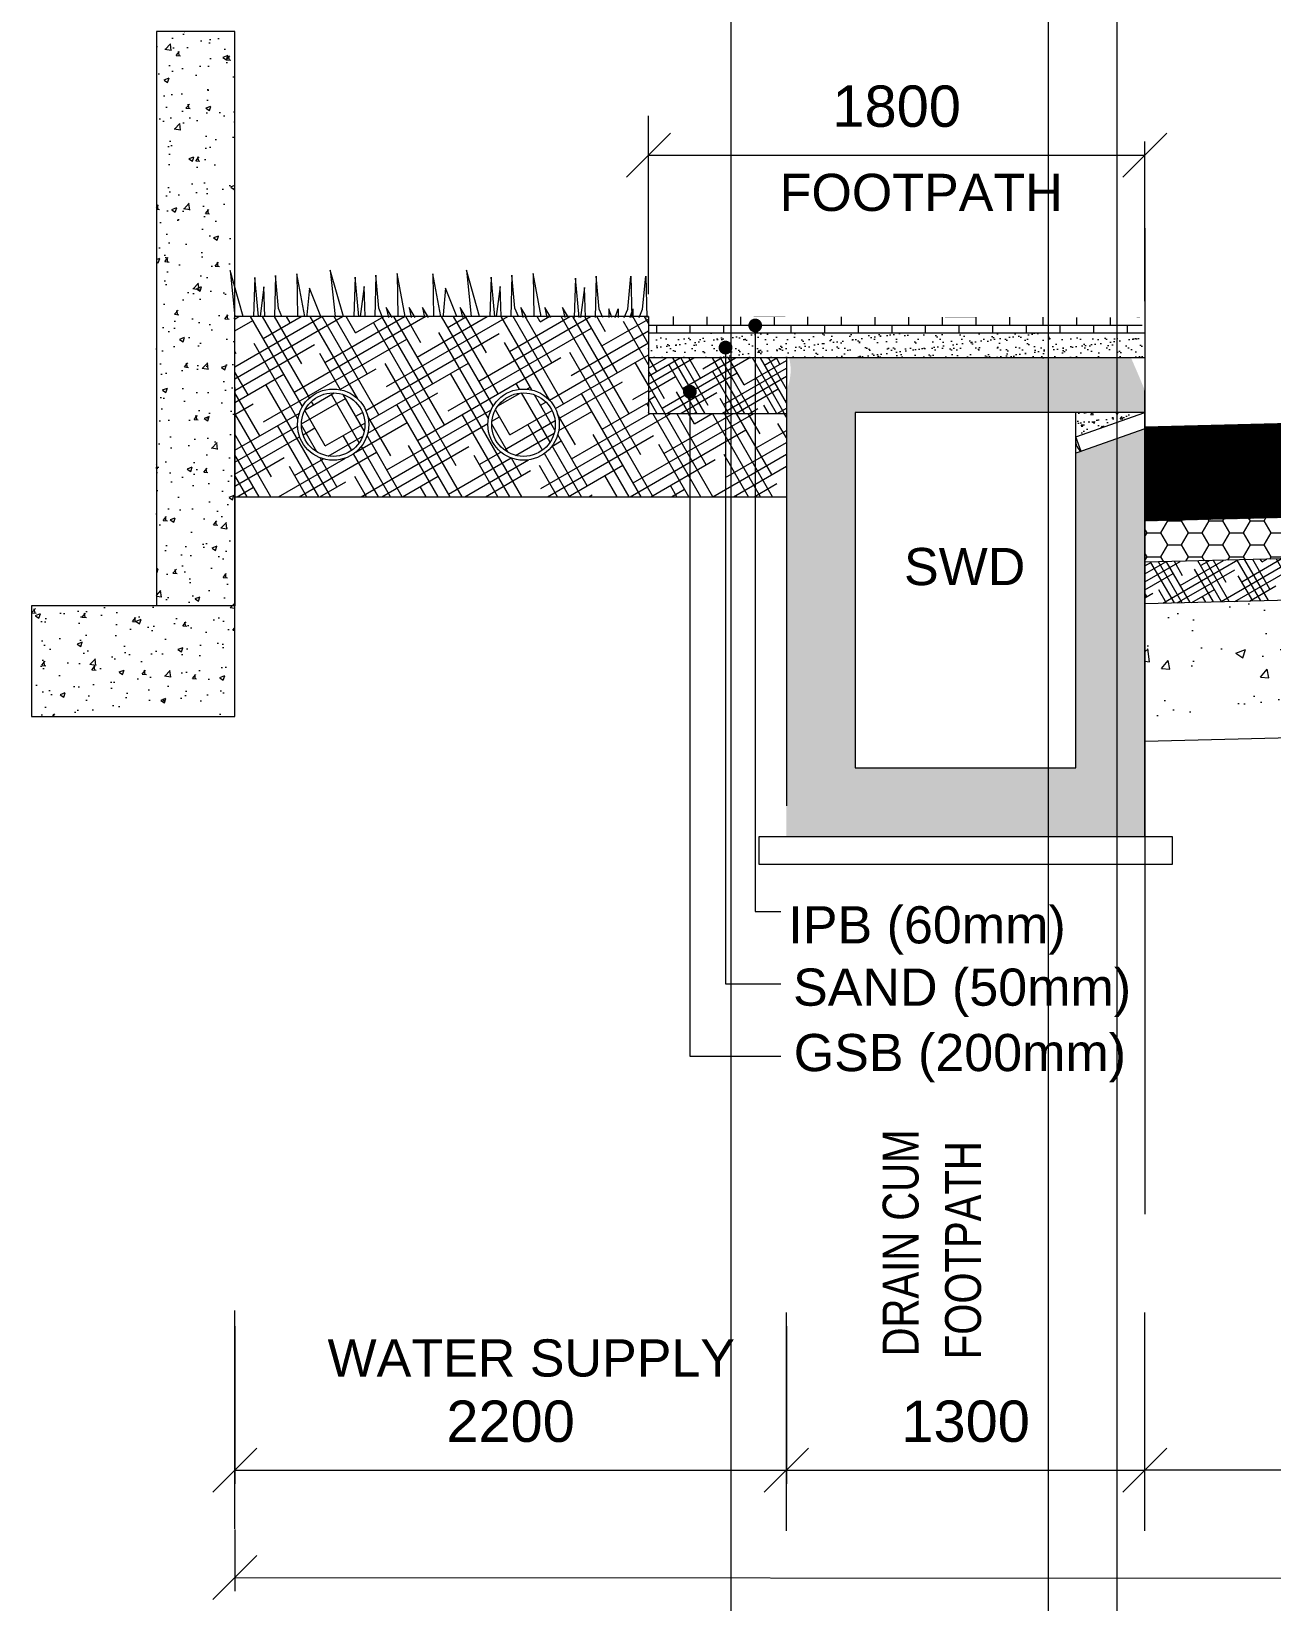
# Model space of a CAD drawing. Header units: inches. Extents: x 1863003 to 1881330, y 133141 to 515800.
# Drawn here: x 1866705 to 1871202, y 160334 to 166031 of the extents above; entities that cross this region are included whole.
import ezdxf

# ---------------------------------------------------------------- set-up
doc = ezdxf.new("R2010")
doc.units = ezdxf.units.IN
doc.header["$MEASUREMENT"] = 0
doc.layers.get('0').update_dxf_attribs({"color": 4, "linetype": 'ELEC_LINE', "lineweight": 13})
doc.layers.get('Defpoints').update_dxf_attribs({"lineweight": 13})
for name, color, linetype, lineweight in [('DIM', 7, 'Continuous', 13), ('DIMEN', 7, 'Continuous', 13), ('HATCH', 252, 'Continuous', 13)]:
    doc.layers.add(name, color=color, linetype=linetype, lineweight=lineweight)
doc.styles.add('ARIAL', font='arial.ttf')
doc.styles.get("Standard").update_dxf_attribs({"font": 'romans.shx'})
doc.linetypes.add('ELEC_LINE', pattern='A,12.7,-5.08,["EL",Standard,S=2.54,R=0,X=-2.54,Y=-1.27],-5.08', length=22.86)
doc.dimstyles.get("Standard").update_dxf_attribs({"dimtxt": 180, "dimasz": 160, "dimexe": 50, "dimexo": 50, "dimgap": 100, "dimtad": 1, "dimdec": 0, "dimzin": 0, "dimdsep": 46, "dimtxsty": 'ARIAL', "dimcen": 0.09, "dimclrd": 256, "dimclre": 256, "dimclrt": 256, "dimadec": 0, "dimazin": 0, "dimtm": 1e-09, "dimtfac": 1, "dimtdec": 0, "dimtofl": 0, "dimtmove": 0, "dimatfit": 3, "dimfxl": 0, "dimtolj": 1, "dimtzin": 0, "dimlwd": 9, "dimlwe": -1, "dimarcsym": 0})

# ---------------------------------------------------------------- blocks, each defined once
blk = doc.blocks.new('_Oblique')
at = {"color": 0, "linetype": 'ByBlock', "lineweight": -2}
blk.add_line((-0.5, -0.5), (0.5, 0.5), dxfattribs=at)
blk = doc.blocks.new('*D246')
at = {"layer": 'Defpoints', "color": 0, "ltscale": 0.02}
for p in [(1870742.3, 160811), (1870742.3, 160811), (1875742.3, 160811)]:
    blk.add_point(p, dxfattribs=at)
at = {"layer": 'DIMEN', "lineweight": 9, "ltscale": 0.02}
blk.add_line((1875742.3, 160811), (1870742.3, 160811), dxfattribs=at)
at = {"layer": 'DIMEN', "lineweight": 9, "ltscale": 0.02, "xscale": 160, "yscale": 160, "zscale": 160, "rotation": 180}
blk.add_blockref('_Oblique', (1870742.3, 160811), dxfattribs=at)
at = {"layer": 'DIMEN', "lineweight": 9, "ltscale": 0.02, "xscale": 160, "yscale": 160, "zscale": 160}
blk.add_blockref('_Oblique', (1875742.3, 160811), dxfattribs=at)
at = {"layer": 'DIMEN', "ltscale": 0.02, "insert": (1873242.3, 160987.6), "char_height": 150, "attachment_point": 5, "style": 'ARIAL'}
blk.add_mtext('\\A1;5500', dxfattribs=at)
blk = doc.blocks.new('*D247')
at = {"layer": 'Defpoints', "color": 0, "ltscale": 0.02}
for p in [(1869442.3, 160811), (1870742.3, 160811), (1870742.3, 160811)]:
    blk.add_point(p, dxfattribs=at)
at = {"layer": 'DIMEN', "lineweight": 9, "ltscale": 0.02}
blk.add_line((1869442.3, 160811), (1870742.3, 160811), dxfattribs=at)
at = {"layer": 'DIMEN', "lineweight": 9, "ltscale": 0.02, "xscale": 160, "yscale": 160, "zscale": 160, "rotation": 180}
blk.add_blockref('_Oblique', (1869442.3, 160811), dxfattribs=at)
at = {"layer": 'DIMEN', "lineweight": 9, "ltscale": 0.02, "xscale": 160, "yscale": 160, "zscale": 160}
blk.add_blockref('_Oblique', (1870742.3, 160811), dxfattribs=at)
at = {"layer": 'DIMEN', "ltscale": 0.02, "insert": (1870092.3, 160987.7), "char_height": 150, "attachment_point": 5, "style": 'ARIAL'}
blk.add_mtext('\\A1;1300', dxfattribs=at)
blk = doc.blocks.new('*D248')
at = {"layer": 'Defpoints', "color": 0, "ltscale": 0.02}
for p in [(1867442.3, 161383.2), (1869442.3, 161383.2), (1869442.3, 160811)]:
    blk.add_point(p, dxfattribs=at)
at = {"layer": 'DIMEN', "ltscale": 0.02}
for p, q in [((1867442.3, 161333.2), (1867442.3, 160761)), ((1869442.3, 161333.2), (1869442.3, 160761))]:
    blk.add_line(p, q, dxfattribs=at)
at = {"layer": 'DIMEN', "lineweight": 9, "ltscale": 0.02}
blk.add_line((1867442.3, 160811), (1869442.3, 160811), dxfattribs=at)
at = {"layer": 'DIMEN', "lineweight": 9, "ltscale": 0.02, "xscale": 160, "yscale": 160, "zscale": 160, "rotation": 180}
blk.add_blockref('_Oblique', (1867442.3, 160811), dxfattribs=at)
at = {"layer": 'DIMEN', "lineweight": 9, "ltscale": 0.02, "xscale": 160, "yscale": 160, "zscale": 160}
blk.add_blockref('_Oblique', (1869442.3, 160811), dxfattribs=at)
at = {"layer": 'DIMEN', "ltscale": 0.02, "insert": (1868442.3, 160987.6), "char_height": 150, "attachment_point": 5, "style": 'ARIAL'}
blk.add_mtext('\\A1;2200', dxfattribs=at)
blk = doc.blocks.new('*D249')
at = {"layer": 'Defpoints', "color": 0, "ltscale": 0.02}
for p in [(1867442.3, 160646.2), (1878742.3, 160638.7), (1878742.2, 160414.1)]:
    blk.add_point(p, dxfattribs=at)
at = {"layer": 'DIMEN', "ltscale": 0.02}
for p, q in [((1867442.3, 160596.2), (1867442.1, 160371.7)), ((1878742.3, 160588.7), (1878742.1, 160364.1))]:
    blk.add_line(p, q, dxfattribs=at)
at = {"layer": 'DIMEN', "lineweight": 9, "ltscale": 0.02}
blk.add_line((1867442.2, 160421.7), (1878742.2, 160414.1), dxfattribs=at)
at = {"layer": 'DIMEN', "lineweight": 9, "ltscale": 0.02, "xscale": 160, "yscale": 160, "zscale": 160}
for p, rotation in [((1867442.2, 160421.7), 179.9617032386878), ((1878742.2, 160414.1), 359.9617032386878)]:
    blk.add_blockref('_Oblique', p, dxfattribs=dict(at, rotation=rotation))
at = {"layer": 'DIMEN', "ltscale": 0.02, "insert": (1873092.3, 160595.5), "char_height": 150, "attachment_point": 5, "rotation": 359.9617, "style": 'ARIAL'}
blk.add_mtext('\\A1;12000 ROW', dxfattribs=at)
blk = doc.blocks.new('*D347')
at = {"layer": 'Defpoints', "color": 0, "ltscale": 0.02}
for p in [(1870742.3, 165582.6), (1868942.3, 165481.9), (1870742.3, 165481.9)]:
    blk.add_point(p, dxfattribs=at)
at = {"layer": 'DIMEN', "ltscale": 0.02}
for p, q in [((1868942.3, 165531.9), (1868942.3, 165632.6)), ((1870742.3, 165531.9), (1870742.3, 165632.6))]:
    blk.add_line(p, q, dxfattribs=at)
at = {"layer": 'DIMEN', "lineweight": 9, "ltscale": 0.02}
blk.add_line((1868942.3, 165582.6), (1870742.3, 165582.6), dxfattribs=at)
at = {"layer": 'DIMEN', "lineweight": 9, "ltscale": 0.02, "xscale": 160, "yscale": 160, "zscale": 160, "rotation": 180}
blk.add_blockref('_Oblique', (1868942.3, 165582.6), dxfattribs=at)
at = {"layer": 'DIMEN', "lineweight": 9, "ltscale": 0.02, "xscale": 160, "yscale": 160, "zscale": 160}
blk.add_blockref('_Oblique', (1870742.3, 165582.6), dxfattribs=at)
at = {"layer": 'DIMEN', "ltscale": 0.02, "insert": (1869842.3, 165759.2), "char_height": 150, "attachment_point": 5, "style": 'ARIAL'}
blk.add_mtext('\\A1;1800', dxfattribs=at)

msp = doc.modelspace()

# ---------------------------------------------------------------- hatches: boundary and pattern name
at = {"layer": 'DIM', "linetype": 'Continuous'}
h = msp.add_hatch(dxfattribs=at)
h.set_pattern_fill('AR-CONC')
h.set_pattern_definition([(50, (4250, -347582.64), (182.184669, -15.939086), [19.05, -209.55]), (355, (4250, -347582.64), (-35.243421, 191.056845), [15.24, -167.640584]), (100.451445, (4265.18, -347583.97), (146.941247, 175.117752), [16.190009, -178.090245]), (46.1842, (4250, -347531.84), (271.07904, -42.042328), [28.575, -314.325]), (96.635558, (4272.6, -347535.35), (237.404134, 247.426125), [24.285023, -267.13561]), (351.184151, (4250, -347531.84), (237.404134, 247.426125), [22.859967, -251.45973]), (21, (4275.4, -347544.54), (151.614391, -102.265198), [19.05, -209.55]), (326, (4275.4, -347544.54), (61.802028, 184.187966), [15.24, -167.64]), (71.451445, (4288.03, -347553.07), (213.41642, 81.922769), [16.190009, -178.089938]), (37.5, (4250, -347582.645), (3.0886033, 84.5550389), [0, -165.608, 0, -170.18, 0, -168.275]), (7.5, (4250, -347582.645), (66.8196625, 100.180575), [0, -97.028, 0, -161.798, 0, -64.135]), (327.5, (4193.36, -347582.645), (135.5905952, -5.728744), [0, -63.5, 0, -198.12, 0, -262.89]), (317.5, (4167.96, -347582.64), (148.1291814, 25.426491), [0, -82.55, 0, -131.572, 0, -186.69])])
h.paths.add_polyline_path([(1867442.3, 163947.5), (1866704.8, 163947.5), (1866704.8, 163545.1), (1867442.3, 163545.1)])
h.paths.add_polyline_path([(1867442.3, 166031.5), (1867157.8, 166031.5), (1867157.8, 163947.5), (1867442.3, 163947.5)])
at = {"layer": 'DIM', "linetype": 'Continuous', "ltscale": 0.02}
h = msp.add_hatch(dxfattribs=at)
h.set_pattern_fill('HOUND', color=31, scale=600, angle=30, style=0)
h.paths.add_polyline_path([(1868942.3, 164996.6), (1867442.3, 164996.6), (1867442.3, 164343.3), (1869442.3, 164343.3), (1869442.3, 164645.2), (1868942.3, 164645.2)])
h.paths.add_polyline_path([(1868618.6, 164604.7, -1), (1868360.1, 164604.7, -1)], flags=16)
h.paths.add_polyline_path([(1868604.6, 164604.7, -1), (1868374.1, 164604.7, -1)], flags=0)
h.paths.add_polyline_path([(1867928, 164604.7, -1), (1867669.6, 164604.7, -1)], flags=16)
h.paths.add_polyline_path([(1867914, 164604.7, -1), (1867683.6, 164604.7, -1)], flags=0)
at = {"layer": 'DIM', "linetype": 'Continuous'}
h = msp.add_hatch(dxfattribs=at)
h.set_pattern_fill('AR-BRSTD', scale=0.6)
h.set_pattern_definition([(0, (1950, -347325.034), (0, 40.64508), []), (90, (1950, -347325.034), (-60.96, 40.64508), [40.64508, -40.64508])])
h.paths.add_polyline_path([(1868942.3, 164996.6), (1868942.3, 164936.6), (1870742.3, 164936.6), (1870722.3, 164993.5)])
h = msp.add_hatch(dxfattribs=at)
h.set_pattern_fill('AR-SAND')
h.set_pattern_definition([(37.5, (1950, -347325.034), (-1.6000313, 48.9413237), [0, -38.608, 0, -43.18, 0, -41.275]), (7.5, (1950, -347325.034), (44.9523283, 71.68251), [0, -20.828, 0, -34.798, 0, -13.335]), (327.5, (1918.76, -347325.034), (79.099237, 0.1437185), [0, -12.7, 0, -45.72, 0, -59.69]), (317.5, (1918.76, -347325.034), (76.3556452, 22.2929323), [0, -6.35, 0, -29.972, 0, -34.29])])
h.paths.add_polyline_path([(1868942.3, 164936.6), (1868942.3, 164846.6), (1870742.3, 164846.6), (1870742.3, 164936.6)])
at = {"layer": 'DIM', "linetype": 'Continuous', "ltscale": 0.02}
h = msp.add_hatch(dxfattribs=at)
h.set_pattern_fill('HOUND', color=130, scale=400, angle=30, style=0)
h.set_pattern_definition([(30, (1950, -347325.034), (74.10254038, 71.6506351), [400, -200]), (120, (1950, -347325.034), (28.3493649, -99.10254038), [400, -200])])
h.paths.add_polyline_path([(1868942.3, 164846.6), (1868942.3, 164646.6), (1869442.3, 164646.6), (1869442.3, 164846.6)])
at = {"layer": 'DIM', "linetype": 'Continuous'}
h = msp.add_hatch(dxfattribs=at)
h.set_pattern_fill('AR-CONC', scale=10)
h.set_pattern_definition([(50, (0, -271416.91), (71.7260183, -6.2752135), [7.5, -82.5]), (355, (0, -271416.91), (-13.8751334, 75.2192134), [6, -66]), (100.4514445, (5.98, -271417.434), (57.8508847, 68.943999), [6.3740192, -70.1142112]), (46.1842, (0, -271396.91), (106.724133, -16.551928), [11.25, -123.75]), (96.6356355, (8.89, -271398.29), (93.4661946, 97.41186), [9.561034, -105.171376]), (351.184164, (0, -271396.91), (93.4661945, 97.41186), [9, -99]), (21, (10, -271401.91), (59.6907052, -40.261889), [7.5, -82.5]), (326, (10, -271401.91), (24.3315332, 72.5150045), [6, -66]), (71.4514447, (14.974, -271405.266), (84.0222377, 32.2531153), [6.374019, -70.1142112]), (37.5, (0, -271416.91), (1.21598553, 33.2893854), [0, -65.2, 0, -67, 0, -66.25]), (7.5, (0, -271416.91), (26.30695374, 39.4411712), [0, -38.2, 0, -63.7, 0, -25.25]), (327.5, (-22.3, -271416.91), (53.3822436, -2.25548717), [0, -25, 0, -78, 0, -103.5]), (317.5, (-32.3, -271416.91), (58.3186169, 10.0104982), [0, -32.5, 0, -51.8, 0, -73.5])])
edge = h.paths.add_edge_path()
edge.add_arc((1869275, 164802.5), 182.8, 336.3002, 373.9799)
edge.add_line((1869452.3, 164846.6), (1870692.3, 164846.6))
edge.add_arc((1864762.5, 162256.2), 6470.9, 22.46612, 23.5977, ccw=False)
edge.add_line((1870742.3, 164729), (1870742.3, 164649.1))
edge.add_line((1870742.3, 164649.1), (1869692.3, 164649.1))
edge.add_line((1869692.3, 164649.1), (1869692.3, 163359.5))
edge.add_line((1869692.3, 163359.5), (1870492.3, 163359.5))
edge.add_line((1870492.3, 163359.5), (1870492.3, 164500.8))
edge.add_line((1870492.3, 164500.8), (1870742.3, 164589))
edge.add_line((1870742.3, 164589), (1870742.3, 163109.5))
edge.add_line((1870742.3, 163109.5), (1869442.3, 163109.5))
edge.add_line((1869442.3, 163109.5), (1869442.3, 164729))
h = msp.add_hatch(dxfattribs=at)
h.set_pattern_fill('AR-CONC', scale=10)
h.set_pattern_definition([(50, (-150, -334086.64), (71.7260183, -6.2752135), [7.5, -82.5]), (355, (-150, -334086.64), (-13.8751334, 75.2192134), [6, -66]), (100.4514445, (-144.02, -334087.16), (57.8508847, 68.943999), [6.3740192, -70.1142112]), (46.1842, (-150, -334066.64), (106.724133, -16.551928), [11.25, -123.75]), (96.6356355, (-141.11, -334068.02), (93.4661946, 97.41186), [9.561034, -105.171376]), (351.184164, (-150, -334066.64), (93.4661945, 97.41186), [9, -99]), (21, (-140, -334071.64), (59.6907052, -40.261889), [7.5, -82.5]), (326, (-140, -334071.64), (24.3315332, 72.5150045), [6, -66]), (71.4514447, (-135.026, -334074.99), (84.0222377, 32.2531153), [6.374019, -70.1142112]), (37.5, (-150, -334086.638), (1.21598553, 33.2893854), [0, -65.2, 0, -67, 0, -66.25]), (7.5, (-150, -334086.638), (26.30695374, 39.4411712), [0, -38.2, 0, -63.7, 0, -25.25]), (327.5, (-172.3, -334086.638), (53.3822436, -2.25548717), [0, -25, 0, -78, 0, -103.5]), (317.5, (-182.3, -334086.64), (58.3186169, 10.0104982), [0, -32.5, 0, -51.8, 0, -73.5])])
h.paths.add_polyline_path([(1870742.3, 164649.1), (1870492.3, 164560.8), (1870492.3, 164649.1)])
at = {"layer": 'DIM', "linetype": 'Continuous', "ltscale": 0.02}
h = msp.add_hatch(dxfattribs=at)
h.set_pattern_fill('HONEY', color=31, scale=400, style=0)
h.set_pattern_definition([(0, (850, -347609.012), (75, 43.3012702), [50, -100]), (120, (850, -347609.012), (-75, 43.3012702), [50, -100]), (60, (850, -347609.012), (2e-14, 86.6025404), [-100, 50])])
h.paths.add_polyline_path([(1870742.3, 164255.1), (1870742.3, 164105.1), (1873242.3, 164167.6), (1873242.3, 164317.7)])
h = msp.add_hatch(dxfattribs=at)
h.set_pattern_fill('HOUND', color=130, scale=400, angle=30, style=0)
h.set_pattern_definition([(30, (850, -347609.012), (74.10254038, 71.6506351), [400, -200]), (120, (850, -347609.012), (28.3493649, -99.10254038), [400, -200])])
h.paths.add_polyline_path([(1870742.3, 164105.1), (1870742.3, 163955), (1873242.3, 164017.6), (1873242.3, 164167.6)])
h = msp.add_hatch(dxfattribs=at)
h.set_pattern_fill('AR-CONC', scale=50, style=0)
h.set_pattern_definition([(50, (850, -347609), (358.63009, -31.376067), [37.5, -412.5]), (355, (850, -347609), (-69.37567, 376.09607), [30, -330]), (100.451444, (879.9, -347611.63), (289.254423, 344.719995), [31.870096, -350.571056]), (46.1842, (850, -347509), (533.62067, -82.75964), [56.25, -618.75]), (96.635635, (894.47, -347515.9), (467.33097, 487.0593), [47.80517, -525.85688]), (351.184164, (850, -347509), (467.33097, 487.0593), [45, -495]), (21, (900, -347534), (298.453526, -201.309445), [37.5, -412.5]), (326, (900, -347534), (121.657666, 362.57502), [30, -330]), (71.451445, (924.87, -347550.8), (420.11119, 161.265576), [31.870095, -350.571056]), (37.5, (850, -347609.01), (6.079928, 166.446927), [0, -326, 0, -335, 0, -331.25]), (7.5, (850, -347609.01), (131.534769, 197.205856), [0, -191, 0, -318.5, 0, -126.25]), (327.5, (738.5, -347609.01), (266.911218, -11.277436), [0, -125, 0, -390, 0, -517.5]), (317.5, (688.5, -347609.01), (291.593085, 50.05249), [0, -162.5, 0, -259, 0, -367.5])])
h.paths.add_polyline_path([(1870742.3, 163955), (1870742.3, 163454.9), (1873242.3, 163517.4), (1873242.3, 164017.6)])
at = {"layer": 'HATCH', "linetype": 'Continuous', "ltscale": 0.02}
h = msp.add_hatch(dxfattribs=at)
h.set_pattern_fill('ANSI31', color=141, scale=10)
h.set_pattern_definition([(45, (850, -347609.0122), (-0.8838834765, 0.8838834765), [])])
h.paths.add_polyline_path([(1870742.3, 164595.2), (1870742.3, 164255.1), (1873242.3, 164317.7), (1873242.3, 164657.8)])

# ---------------------------------------------------------------- linework, layer by layer
at = {"color": 7, "linetype": 'Continuous', "ltscale": 0.02}
for p, q in [((1870742.3, 164846.6), (1869442.3, 164846.6)), ((1870742.3, 163109.5), (1870742.3, 164729))]:
    msp.add_line(p, q, dxfattribs=at)
at = {"color": 8, "linetype": 'Continuous', "ltscale": 0.02}
for p in [(1869242.3, 502880.9), (1870392.3, 502880.9), (1870642.3, 502880.9)]:
    msp.add_xline(p, (0, 1), dxfattribs=at)
for points in [[(1870742.3, 165317.7), (1870742.3, 161740.5)], [(1867442.3, 160598.4), (1867442.3, 161390.7)], [(1869442.3, 160590.8), (1869442.3, 161383.2)], [(1870742.3, 160590.8), (1870742.3, 161383.2)], [(1870742.3, 160590.8), (1870742.3, 161383.2)]]:
    msp.add_lwpolyline(points, dxfattribs=at)
at = {"color": 66, "linetype": 'Continuous', "lineweight": 9, "ltscale": 0.25, "flags": 128}
for points in [[(1867472.6, 164996.6), (1867425, 165164.4), (1867442.3, 164996.6)], [(1867528.5, 164996.6), (1867515.4, 165138.3), (1867510.5, 164996.6)], [(1867613, 164996.6), (1867601.2, 165025.8), (1867589.6, 165145.5), (1867586.5, 164996.6)], [(1867695.9, 164996.6), (1867666.9, 165151.4), (1867669.9, 164996.6)], [(1867836.5, 164996.6), (1867788.5, 165165.6), (1867805.9, 164996.6)], [(1867892.2, 164996.6), (1867878.9, 165139.5), (1867874, 164996.6)], [(1867977.1, 164996.6), (1867964.7, 165027.1), (1867953.1, 165146.8), (1867950, 164996.6)], [(1868059.6, 164996.6), (1868030.4, 165152.6), (1868033.5, 164996.6)], [(1868189.3, 164996.6), (1868160.3, 165151.4), (1868163.3, 164996.6)], [(1868329.9, 164996.6), (1868281.9, 165165.6), (1868299.3, 164996.6)], [(1868385.6, 164996.6), (1868372.3, 165139.5), (1868367.4, 164996.6)], [(1868470.4, 164996.6), (1868458.1, 165027.1), (1868446.4, 165146.8), (1868443.4, 164996.6)], [(1868553, 164996.6), (1868523.8, 165152.6), (1868526.8, 164996.6)], [(1868691.4, 164993.5), (1868678.1, 165136.2), (1868673.2, 164993.5)], [(1868776.2, 164993.5), (1868764, 165023.7), (1868752.3, 165143.4), (1868749.3, 164993.5)], [(1868854.7, 164993.5), (1868866.9, 165023.7), (1868878.6, 165143.4), (1868881.6, 164993.5)], [(1868908.7, 164993.5), (1868921, 165023.7), (1868932.6, 165143.4), (1868935.7, 164993.5)], [(1867551, 164996.6), (1867548, 165104.9), (1867533.7, 164996.6)], [(1867754, 164996.6), (1867713.5, 165100), (1867703.9, 165002.6), (1867703.6, 164996.6)], [(1867914.5, 164996.6), (1867911.5, 165106.1), (1867897, 164996.6)], [(1868247.4, 164996.6), (1868206.8, 165100), (1868197.3, 165002.6), (1868197, 164996.6)], [(1868407.9, 164996.6), (1868404.8, 165106.1), (1868390.4, 164996.6)], [(1868713.8, 164993.5), (1868710.7, 165102.8), (1868696.3, 164993.5)], [(1868013.4, 164993.5), (1867991.7, 165029.3), (1867999.3, 164993.5)], [(1868096.3, 164993.5), (1868074.7, 165029.3), (1868082.2, 164993.5)], [(1868144.9, 164993.5), (1868123.2, 165029.3), (1868130.7, 164993.5)], [(1868281.6, 164993.5), (1868260, 165029.3), (1868267.5, 164993.5)], [(1868501.3, 164993.5), (1868479.7, 165029.3), (1868487.2, 164993.5)], [(1868587.8, 164993.5), (1868566.1, 165029.3), (1868573.7, 164993.5)], [(1868652.7, 164993.5), (1868631, 165029.3), (1868638.5, 164993.5)], [(1868809.4, 164993.5), (1868798.8, 165024.6), (1868799, 164993.5)], [(1868821.5, 164993.5), (1868832, 165024.6), (1868831.9, 164993.5)], [(1868875.5, 164993.5), (1868886.1, 165024.6), (1868885.9, 164993.5)]]:
    msp.add_lwpolyline(points, dxfattribs=at)
at = {"color": 83, "linetype": 'Continuous', "ltscale": 0.02}
msp.add_lwpolyline([(1868942.3, 164996.6), (1867442.3, 164996.6)], dxfattribs=at)
at = {"color": 6, "linetype": 'Continuous', "ltscale": 0.02}
for points in [[(1873242.3, 164657.8), (1870742.3, 164595.2)], [(1873242.3, 164317.7), (1870742.3, 164255.1)], [(1873242.3, 164167.6), (1870742.3, 164105.1)], [(1873242.3, 164017.6), (1870742.3, 163955)], [(1873254.8, 163517.7), (1870742.3, 163454.9)]]:
    msp.add_lwpolyline(points, dxfattribs=at)
at = {"color": 7, "linetype": 'Continuous', "ltscale": 0.02}
msp.add_lwpolyline([(1868942.3, 164645.2), (1869442.3, 164645.2)], dxfattribs=at)
msp.add_lwpolyline([(1870492.3, 164560.8, 0.307864), (1870511.2, 164507.4), (1870492.3, 164560.8), (1870742.3, 164649.1), (1869692.3, 164649.1), (1869692.3, 163359.5), (1870492.3, 163359.5), (1870492.3, 164649.1)], format="xyb", dxfattribs=at)
msp.add_lwpolyline([(1869342.3, 163109.5), (1869342.3, 163009.5), (1870842.3, 163009.5), (1870842.3, 163109.5)], close=True, dxfattribs=at)
at = {"layer": 'DIM', "color": 7, "linetype": 'Continuous'}
msp.add_line((1869442.3, 164846.6), (1869442.3, 163221.6), dxfattribs=at)
for points in [[(1867442.3, 163947.5), (1867442.3, 166031.5), (1867157.8, 166031.5), (1867157.8, 163947.5)], [(1868942.3, 164996.6), (1868942.3, 164645.2)], [(1870742.3, 164936.6), (1868942.3, 164936.6)], [(1869442.3, 164846.6), (1868942.3, 164846.6)], [(1867442.3, 164739), (1867442.3, 163947.5)], [(1870742.3, 164589), (1870492.3, 164500.8)], [(1867442.3, 164343.3), (1869442.3, 164343.3)], [(1867442.3, 163947.5), (1866704.8, 163947.5), (1866704.8, 163545.1), (1867442.3, 163545.1), (1867442.3, 163947.5)]]:
    msp.add_lwpolyline(points, dxfattribs=at)
at = {"layer": 'DIM', "color": 8, "linetype": 'Continuous'}
for points in [[(1868942.3, 165078.5), (1868942.3, 165724.7)], [(1870742.3, 165052.5), (1870742.3, 165582.9)]]:
    msp.add_lwpolyline(points, dxfattribs=at)
at = {"layer": 'DIM', "color": 7, "linetype": 'Continuous', "const_width": 0.2}
msp.add_lwpolyline([(1868942.3, 164996.6), (1870722.3, 164993.5, -0.414214), (1870742.3, 164973.5), (1870742.3, 164729)], format="xyb", dxfattribs=at)
at = {"layer": 'DIM', "color": 7, "linetype": 'Continuous'}
for centre, radius in [((1867798.8, 164604.7), 129.2), ((1867798.8, 164604.7), 115.2), ((1868489.3, 164604.7), 129.2), ((1868489.3, 164604.7), 115.2)]:
    msp.add_circle(centre, radius, dxfattribs=at)

# ---------------------------------------------------------------- texts
at = {"layer": 'DIMEN', "linetype": 'Continuous', "style": 'ARIAL'}
for s, p in [('FOOTPATH', (1869417.8, 165379.9)), ('SWD', (1869868.8, 164022.3)), ('IPB (60mm)', (1869449.5, 162722.3)), ('SAND (50mm)', (1869466.5, 162496.2)), ('GSB (200mm)', (1869469, 162258.8)), ('WATER SUPPLY', (1867778.6, 161150.7))]:
    msp.add_text(s, height=135, dxfattribs=at).set_placement(p)
at = {"layer": 'DIMEN', "linetype": 'Continuous', "style": 'ARIAL', "width": 0.8}
for s, p in [('DRAIN CUM', (1869921.4, 161223.8)), ('FOOTPATH', (1870147.9, 161213.7))]:
    msp.add_text(s, height=130, rotation=90, dxfattribs=at).set_placement(p)

# ---------------------------------------------------------------- dimensions: what is measured, and where the dimension line sits
at = {"layer": 'DIMEN', "ltscale": 0.02}
for p1, p2, distance, picture, middle in [((1868942.3, 165481.9), (1870742.3, 165481.9), 100.6, '*D347', (1869842.3, 165759.2)), ((1869442.3, 160811), (1870742.3, 160811), 0, '*D247', (1870092.3, 160987.7))]:
    dim = msp.add_aligned_dim(p1=p1, p2=p2, distance=distance, dimstyle='Standard', override={"dimtxt": 150, "dimblk1": 'Oblique', "dimblk2": 'Oblique', "dimsah": 1}, dxfattribs=at)
    dim.commit()
    dim.dimension.update_dxf_attribs({"geometry": picture, "text_midpoint": middle})
for p1, p2, distance, text, picture, middle in [((1867442.3, 161383.2), (1869442.3, 161383.2), -572.2, '2200', '*D248', (1868442.3, 160987.6)), ((1875742.3, 160811), (1870742.3, 160811), 0, '5500', '*D246', (1873242.3, 160987.6)), ((1867442.3, 160646.2), (1878742.3, 160638.7), -224.6, '12000 ROW', '*D249', (1873092.3, 160595.5))]:
    dim = msp.add_aligned_dim(p1=p1, p2=p2, distance=distance, text=text, dimstyle='Standard', override={"dimtxt": 150, "dimblk1": 'Oblique', "dimblk2": 'Oblique', "dimsah": 1}, dxfattribs=at)
    dim.commit()
    dim.dimension.update_dxf_attribs({"geometry": picture, "text_midpoint": middle})

# ---------------------------------------------------------------- leaders
at = {"layer": 'DIMEN', "lineweight": 9, "ltscale": 0.02}
for points in [[(1869329.3, 164964.4), (1869329.3, 162838.4), (1869421.6, 162838.4)], [(1869221.6, 164884.4), (1869221.6, 162575.9), (1869421.6, 162575.9)], [(1869092.3, 164724.1), (1869092.3, 162313.4), (1869421.6, 162313.4)]]:
    msp.add_leader(points, dimstyle='Standard', override={"dimasz": 50, "dimldrblk": 'Dot'}, dxfattribs=at)

doc.saveas('drawing.dxf')
